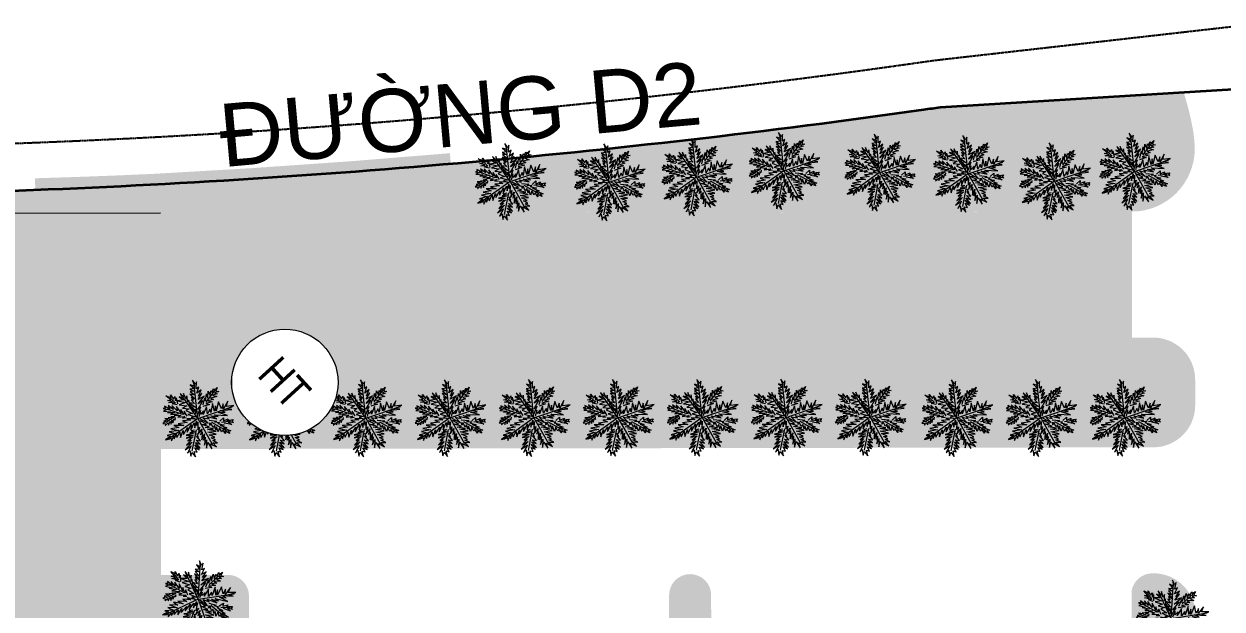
# Model space of a CAD drawing. Header units: millimetres. Extents: x -1030105 to 906887, y -616134 to 1220667.
# Drawn here: x 765008 to 822030, y -286216 to -258352 of the extents above; entities that cross this region are included whole.
import ezdxf
from ezdxf.enums import TextEntityAlignment as Align

# ---------------------------------------------------------------- set-up
doc = ezdxf.new("R2010")
doc.units = ezdxf.units.MM
doc.header["$MEASUREMENT"] = 0
for name, pattern in [('ACAD_ISO10W100', [18.5, 12, -3, 0.5, -3]), ('ACAD_ISO12W100', [21, 12, -3, 0, -3, 0, -3]), ('CENTER', [2, 1.25, -0.25, 0.25, -0.25]), ('DASHED', [0.75, 0.5, -0.25])]:
    doc.linetypes.add(name, pattern=pattern)
for name, color, linetype in [('A-DG-Giao thong', 1, 'Continuous'), ('DA-LANS-TREE', 7, 'Continuous'), ('T-timduong', 1, 'DASHED'), ('TEN DUONG', 7, 'CENTER')]:
    doc.layers.add(name, color=color, linetype=linetype)
for name, color, linetype, lineweight in [('HATCH', 8, 'Continuous', 5), ('QH_CT_RanhCTngam', 251, 'ACAD_ISO12W100', 15), ('QH_HTKT_GT_Longduong', 7, 'Continuous', 35), ('QH_Ki hieu', 6, 'Continuous', 15), ('QH_KTCQ_Caycanhquan', 97, 'Continuous', 18)]:
    doc.layers.add(name, color=color, linetype=linetype, lineweight=lineweight)
doc.layers.add('TMB-KHU B-XREF$0$GRASS', color=95, linetype='Continuous', lineweight=0, transparency=0.6)
doc.styles.add('arial', font='arial.ttf', dxfattribs={"height": 1.25})
doc.styles.add('ATT', font='romans.shx')
doc.styles.add('VHEL-B', font='VHELVEB.TTF', dxfattribs={"height": 4.5})
pattern_1 = [(0.09853093, (-1184316855.14, -434748462.97), (287.005164496, 287.99398527), [143.75, -431.25]), (90.09853093, (-1184316783.14, -434748534.72), (-287.99398527, 287.005164496), [143.75, -431.25])]

# ---------------------------------------------------------------- blocks, each defined once
blk = doc.blocks.new('12PPLT15')
at = {"color": 72, "linetype": 'ByBlock', "true_color": 0x59b300}
for p, q in [((0.013, -0.001), (-0.088, 0.491)), ((0.105, 0.233), (0.218, 0.416)), ((-0.311, 0.181), (-0.394, 0.245)), ((0.013, -0.001), (-0.211, 0.261)), ((0.013, -0.001), (0.471, 0.206)), ((-0.197, 0.032), (-0.424, 0.087)), ((0.344, -0.02), (0.467, 0.009)), ((-0.304, -0.006), (-0.415, -0.1)), ((0.013, -0.001), (-0.373, -0.336)), ((0.006, -0.159), (-0.023, -0.458)), ((0.013, -0.001), (0.245, -0.333)), ((0.205, -0.033), (0.429, -0.132))]:
    blk.add_line(p, q, dxfattribs=at)
for points in [[(0.008, 0.049), (0.041, 0.162), (0.002, 0.122), (0.057, 0.248), (-0.001, 0.2), (0.073, 0.313), (-0.007, 0.258), (0.035, 0.352), (-0.007, 0.306), (0.021, 0.394), (-0.034, 0.342), (-0.015, 0.43), (-0.046, 0.403), (-0.053, 0.497), (-0.063, 0.461), (-0.111, 0.516), (-0.076, 0.436), (-0.134, 0.449), (-0.072, 0.403), (-0.134, 0.388), (-0.069, 0.367), (-0.126, 0.359), (-0.053, 0.313), (-0.126, 0.323), (-0.042, 0.261), (-0.105, 0.281), (-0.072, 0.245), (-0.101, 0.245), (-0.053, 0.2), (-0.12, 0.204), (-0.034, 0.149), (-0.092, 0.151), (-0.04, 0.113)], [(0.069, 0.191), (0.083, 0.29), (0.096, 0.252), (0.099, 0.348), (0.125, 0.29), (0.121, 0.388), (0.154, 0.332), (0.157, 0.397), (0.176, 0.374), (0.19, 0.43), (0.199, 0.407), (0.238, 0.449), (0.224, 0.397), (0.266, 0.394), (0.209, 0.374), (0.247, 0.361), (0.182, 0.338), (0.245, 0.323), (0.161, 0.296), (0.203, 0.281), (0.134, 0.252), (0.193, 0.245), (0.102, 0.212), (0.154, 0.206), (0.067, 0.168)], [(-0.289, 0.158), (-0.356, 0.164), (-0.323, 0.177), (-0.411, 0.177), (-0.356, 0.197), (-0.427, 0.206), (-0.382, 0.219), (-0.453, 0.268), (-0.379, 0.252), (-0.394, 0.284), (-0.346, 0.233), (-0.331, 0.271), (-0.317, 0.212), (-0.311, 0.252), (-0.285, 0.17)], [(-0.023, 0.057), (-0.023, 0.126), (-0.05, 0.087), (-0.065, 0.126), (-0.076, 0.103), (-0.098, 0.174), (-0.107, 0.155), (-0.136, 0.239), (-0.143, 0.21), (-0.166, 0.294), (-0.17, 0.248), (-0.214, 0.323), (-0.201, 0.271), (-0.262, 0.319), (-0.22, 0.258), (-0.272, 0.268), (-0.208, 0.233), (-0.289, 0.212), (-0.178, 0.2), (-0.26, 0.162), (-0.153, 0.158), (-0.208, 0.12), (-0.117, 0.12), (-0.159, 0.09), (-0.065, 0.061), (-0.126, 0.038), (-0.021, 0.019), (-0.078, 0.003), (-0.021, -0.012), (-0.136, -0.02), (-0.082, -0.035), (-0.191, -0.054), (-0.126, -0.071), (-0.247, -0.1), (-0.17, -0.117), (-0.304, -0.132), (-0.233, -0.152), (-0.344, -0.181), (-0.233, -0.19), (-0.359, -0.223), (-0.279, -0.236), (-0.385, -0.278), (-0.331, -0.278), (-0.401, -0.339), (-0.321, -0.31), (-0.317, -0.345), (-0.291, -0.278), (-0.281, -0.314), (-0.262, -0.249), (-0.247, -0.291), (-0.214, -0.213), (-0.197, -0.284), (-0.17, -0.184), (-0.162, -0.239), (-0.114, -0.139), (-0.114, -0.203), (-0.069, -0.094), (-0.065, -0.171), (-0.03, -0.068), (-0.015, -0.132), (-0.001, -0.035), (0.006, -0.098), (0.021, -0.052), (0.027, -0.159), (0.05, -0.119), (0.038, -0.217), (0.083, -0.142), (0.073, -0.223), (0.092, -0.181), (0.099, -0.291), (0.125, -0.203), (0.119, -0.294), (0.14, -0.249), (0.14, -0.358), (0.163, -0.281), (0.17, -0.397), (0.182, -0.32), (0.245, -0.4), (0.215, -0.333), (0.306, -0.368), (0.251, -0.314), (0.318, -0.31), (0.247, -0.284), (0.283, -0.272), (0.224, -0.249), (0.274, -0.236), (0.193, -0.209), (0.287, -0.194), (0.17, -0.178), (0.28, -0.152), (0.161, -0.142), (0.241, -0.123), (0.125, -0.117), (0.182, -0.1), (0.079, -0.081), (0.138, -0.068), (0.05, -0.033), (0.09, -0.029)], [(0.038, 0), (0.163, -0.052), (0.083, 0.015), (0.17, 0.007), (0.134, 0.036), (0.276, 0.019), (0.19, 0.051), (0.289, 0.051), (0.238, 0.071), (0.415, 0.08), (0.289, 0.107), (0.379, 0.12), (0.309, 0.135), (0.467, 0.168), (0.396, 0.17), (0.49, 0.226), (0.389, 0.2), (0.4, 0.275), (0.354, 0.164), (0.341, 0.233), (0.325, 0.162), (0.276, 0.252), (0.257, 0.126), (0.238, 0.197), (0.234, 0.12), (0.193, 0.223), (0.186, 0.099), (0.167, 0.141), (0.14, 0.074), (0.115, 0.17), (0.083, 0.061), (0.083, 0.113), (0.05, 0.061), (0.041, 0.11), (0.027, 0.022)], [(-0.136, 0.015), (-0.185, 0.078), (-0.185, 0.032), (-0.233, 0.099), (-0.22, 0.055), (-0.295, 0.132), (-0.279, 0.074), (-0.359, 0.141), (-0.337, 0.087), (-0.408, 0.135), (-0.382, 0.09), (-0.457, 0.122), (-0.446, 0.097), (-0.476, 0.087), (-0.424, 0.078), (-0.466, 0.055), (-0.369, 0.055), (-0.411, 0.038), (-0.314, 0.049), (-0.366, 0.015), (-0.26, 0.036), (-0.314, 0.013), (-0.224, 0.015), (-0.26, -0.012), (-0.166, 0.009), (-0.197, -0.016), (-0.149, -0.004)], [(0.318, -0.01), (0.364, 0.042), (0.367, 0), (0.431, 0.036), (0.415, 0.009), (0.499, 0.029), (0.483, 0.003), (0.506, -0.01), (0.435, -0.01), (0.486, -0.039), (0.383, -0.029)], [(-0.311, -0.004), (-0.356, -0.016), (-0.34, -0.023), (-0.394, -0.033), (-0.373, -0.042), (-0.44, -0.048), (-0.394, -0.062), (-0.45, -0.084), (-0.421, -0.087), (-0.457, -0.117), (-0.415, -0.117), (-0.424, -0.142), (-0.385, -0.1), (-0.379, -0.132), (-0.363, -0.075), (-0.344, -0.117), (-0.34, -0.054), (-0.321, -0.094), (-0.308, -0.035), (-0.295, -0.054), (-0.295, -0.02)], [(-0.017, -0.165), (-0.063, -0.181), (-0.011, -0.188), (-0.078, -0.209), (-0.015, -0.207), (-0.124, -0.245), (-0.03, -0.236), (-0.12, -0.287), (-0.027, -0.261), (-0.092, -0.322), (-0.05, -0.303), (-0.107, -0.385), (-0.034, -0.333), (-0.12, -0.448), (-0.04, -0.385), (-0.084, -0.49), (-0.053, -0.452), (-0.034, -0.53), (-0.021, -0.477), (0.031, -0.533), (0.006, -0.458), (0.048, -0.465), (0.012, -0.41), (0.073, -0.429), (0.008, -0.368), (0.086, -0.404), (0.012, -0.333), (0.079, -0.349), (0.019, -0.303), (0.079, -0.307), (0.019, -0.245), (0.048, -0.259), (0.019, -0.213)], [(0.17, -0.012), (0.274, -0.012), (0.245, -0.026), (0.318, -0.026), (0.295, -0.042), (0.383, -0.058), (0.328, -0.062), (0.425, -0.09), (0.377, -0.094), (0.483, -0.126), (0.442, -0.132), (0.471, -0.165), (0.4, -0.142), (0.412, -0.171), (0.37, -0.123), (0.36, -0.152), (0.325, -0.1), (0.312, -0.159), (0.28, -0.09), (0.274, -0.132), (0.251, -0.075), (0.234, -0.106), (0.199, -0.048), (0.186, -0.081), (0.182, -0.045)]]:
    blk.add_lwpolyline(points, dxfattribs=at)
at = {"color": 0, "linetype": 'ByBlock', "style": 'ATT'}
for tag, p, flags in [('ITEM', (-1, -3.75), 3), ('ROOM_NUMBER', (-1, -5.083), 1)]:
    blk.add_attdef(tag, p, '', height=1, dxfattribs=dict(at, flags=flags))
blk = doc.blocks.new('B')
at = {"color": 0, "linetype": 'Continuous', "ltscale": 0.3}
blk.add_wipeout([(476954.489, 1165461.111), (476954.303, 1165461.099), (476954.118, 1165461.076), (476953.935, 1165461.041), (476953.755, 1165460.995), (476953.578, 1165460.937), (476953.405, 1165460.869), (476953.237, 1165460.79), (476953.073, 1165460.7), (476952.916, 1165460.6), (476952.766, 1165460.491), (476952.622, 1165460.372), (476952.487, 1165460.245), (476952.359, 1165460.109), (476952.241, 1165459.966), (476952.131, 1165459.815), (476952.031, 1165459.658), (476951.942, 1165459.495), (476951.863, 1165459.326), (476951.794, 1165459.153), (476951.736, 1165458.976), (476951.69, 1165458.796), (476951.655, 1165458.613), (476951.632, 1165458.429), (476951.62, 1165458.243), (476951.62, 1165458.057), (476951.632, 1165457.871), (476951.655, 1165457.686), (476951.69, 1165457.503), (476951.736, 1165457.323), (476951.794, 1165457.146), (476951.863, 1165456.973), (476951.942, 1165456.805), (476952.031, 1165456.642), (476952.131, 1165456.484), (476952.241, 1165456.334), (476952.359, 1165456.19), (476952.487, 1165456.055), (476952.622, 1165455.927), (476952.766, 1165455.809), (476952.916, 1165455.699), (476953.073, 1165455.6), (476953.237, 1165455.51), (476953.405, 1165455.431), (476953.578, 1165455.362), (476953.755, 1165455.305), (476953.935, 1165455.258), (476954.118, 1165455.223), (476954.303, 1165455.2), (476954.489, 1165455.188), (476954.675, 1165455.188), (476954.86, 1165455.2), (476955.045, 1165455.223), (476955.228, 1165455.258), (476955.408, 1165455.305), (476955.585, 1165455.362), (476955.758, 1165455.431), (476955.927, 1165455.51), (476956.09, 1165455.6), (476956.247, 1165455.699), (476956.397, 1165455.809), (476956.541, 1165455.927), (476956.677, 1165456.055), (476956.804, 1165456.19), (476956.923, 1165456.334), (476957.032, 1165456.484), (476957.132, 1165456.642), (476957.221, 1165456.805), (476957.301, 1165456.973), (476957.369, 1165457.146), (476957.427, 1165457.323), (476957.473, 1165457.503), (476957.508, 1165457.686), (476957.531, 1165457.871), (476957.543, 1165458.057), (476957.543, 1165458.243), (476957.531, 1165458.429), (476957.508, 1165458.613), (476957.473, 1165458.796), (476957.427, 1165458.976), (476957.369, 1165459.153), (476957.301, 1165459.326), (476957.221, 1165459.495), (476957.132, 1165459.658), (476957.032, 1165459.815), (476956.923, 1165459.966), (476956.804, 1165460.109), (476956.677, 1165460.245), (476956.541, 1165460.372), (476956.397, 1165460.491), (476956.247, 1165460.6), (476956.09, 1165460.7), (476955.927, 1165460.79), (476955.758, 1165460.869), (476955.585, 1165460.937), (476955.408, 1165460.995), (476955.228, 1165461.041), (476955.045, 1165461.076), (476954.86, 1165461.099), (476954.675, 1165461.111)], dxfattribs=at).dxf.layer = 'QH_Ki hieu'
at = {"layer": 'QH_Ki hieu', "color": 0, "linetype": 'Continuous'}
blk.add_circle((476954.587, 1165458.134), 2.963, dxfattribs=at)
at = {"layer": 'QH_Ki hieu', "color": 0, "linetype": 'Continuous', "ltscale": 0.3, "style": 'VHEL-B', "width": 0.8}
blk.add_attdef('TL', text='', height=1.808, dxfattribs=at).set_placement((476954.588, 1165457.204), align=Align.CENTER)

msp = doc.modelspace()

# ---------------------------------------------------------------- hatches: boundary and pattern name
at = {"layer": 'DA-LANS-TREE', "true_color": 0xe8d896}
h = msp.add_hatch(dxfattribs=at)
h.set_pattern_fill('AR-B88', color=41, scale=60, angle=0.0985309)
h.set_pattern_definition([(0.09853093, (-1184316855.14, -434748462.97), (-0.82545039, 479.99929024), []), (90.09853093, (-1184316855.14, -434748462.97), (-240.825095507, 479.586565047), [480, -480])])
edge = h.paths.add_edge_path()
edge.add_line((736991.834, -289973.689), (736951.253, -266376.105))
edge.add_line((736951.253, -266376.105), (726321.359, -266394.385))
edge.add_line((726321.359, -266394.385), (726346.794, -269516.929))
edge.add_arc((721347.325, -269589.783), 5000, -89.8344425, 0.8348764, ccw=False)
edge.add_line((721361.772, -274589.762), (688771.55, -274683.933))
edge.add_arc((688806.224, -286683.883), 12000, 90.1655575, 146.6075462)
edge.add_line((678787.18, -280079.433), (678869.081, -335251.316))
edge.add_line((678869.081, -335251.316), (679406.891, -335511.73))
edge.add_line((679406.891, -335511.73), (680105.029, -336876.96))
edge.add_line((680105.029, -336876.96), (680542.621, -337784.735))
edge.add_line((680542.621, -337784.735), (680904.876, -338393.357))
edge.add_line((680904.876, -338393.357), (685153.222, -341235.635))
edge.add_line((685153.222, -341235.635), (686006.214, -341806.314))
edge.add_line((686006.214, -341806.314), (686586.077, -342579.098))
edge.add_line((686586.077, -342579.098), (687121.148, -343669.273))
edge.add_line((687121.148, -343669.273), (687430.287, -344884.54))
edge.add_line((687430.287, -344884.54), (688072.34, -343812.227))
edge.add_line((688072.34, -343812.227), (690173.155, -342149.804))
edge.add_line((690173.155, -342149.804), (692661.738, -340839.532))
edge.add_line((692661.738, -340839.532), (695243.711, -339827.64))
edge.add_line((695243.711, -339827.64), (698246.965, -339050.438))
edge.add_line((698246.965, -339050.438), (700358.925, -338737.684))
edge.add_line((700358.925, -338737.684), (703334.67, -338609.712))
edge.add_line((703334.67, -338609.712), (705382.528, -338731.573))
edge.add_line((705382.528, -338731.573), (708184.429, -339178.98))
edge.add_line((708184.429, -339178.98), (710796.677, -339909.132))
edge.add_line((710796.677, -339909.132), (712299.351, -340475.462))
edge.add_line((712299.351, -340475.462), (714645.964, -341529.167))
edge.add_line((714645.964, -341529.167), (716440.48, -342633.113))
edge.add_line((716440.48, -342633.113), (718027.915, -343870.744))
edge.add_line((718027.915, -343870.744), (719178.571, -344961.218))
edge.add_line((719178.571, -344961.218), (720432.404, -346395.961))
edge.add_line((720432.404, -346395.961), (721270.898, -347548.933))
edge.add_line((721270.898, -347548.933), (721456.874, -347860.093))
edge.add_line((721456.874, -347860.093), (724425.09, -348168.59))
edge.add_line((724425.09, -348168.59), (726577.324, -348834.343))
edge.add_line((726577.324, -348834.343), (729388.226, -349624.529))
edge.add_line((729388.226, -349624.529), (734655.003, -351710.759))
edge.add_line((734655.003, -351710.759), (741835.263, -354499.545))
edge.add_line((741835.263, -354499.545), (750274.751, -357771.76))
edge.add_line((750274.751, -357771.76), (757907.3, -359424.102))
edge.add_line((757907.3, -359424.102), (762300.184, -359773.13))
edge.add_line((762300.184, -359773.13), (771015.939, -358643.752))
edge.add_line((771015.939, -358643.752), (778218.883, -359042.761))
edge.add_line((778218.883, -359042.761), (778784.174, -359458.815))
edge.add_line((778784.174, -359458.815), (779100.832, -360016.177))
edge.add_line((779100.832, -360016.177), (779183.126, -360764.002))
edge.add_line((779183.126, -360764.002), (780065.374, -360678.358))
edge.add_line((780065.374, -360678.358), (782618.995, -360829.954))
edge.add_line((782618.995, -360829.954), (785291.916, -361438.735))
edge.add_line((785291.916, -361438.735), (786867.857, -362031.683))
edge.add_line((786867.857, -362031.683), (788563.906, -362891.68))
edge.add_line((788563.906, -362891.68), (789409.622, -363432.531))
edge.add_line((789409.622, -363432.531), (789970.739, -363692.349))
edge.add_line((789970.739, -363692.349), (790972.135, -364038.628))
edge.add_line((790972.135, -364038.628), (792584.591, -364342.394))
edge.add_line((792584.591, -364342.394), (793431.265, -364383))
edge.add_line((793431.265, -364383), (794615.656, -364301.84))
edge.add_line((794615.656, -364301.84), (795649.602, -364101.524))
edge.add_line((795649.602, -364101.524), (796437.589, -363865.311))
edge.add_line((796437.589, -363865.311), (797880.737, -363407.754))
edge.add_line((797880.737, -363407.754), (799064.27, -363185.393))
edge.add_line((799064.27, -363185.393), (799978.106, -363094.189))
edge.add_line((799978.106, -363094.189), (800958.977, -363072.759))
edge.add_line((800958.977, -363072.759), (801898.889, -363132.588))
edge.add_line((801898.889, -363132.588), (803328.52, -363349.858))
edge.add_line((803328.52, -363349.858), (805271.21, -363949.703))
edge.add_line((805271.21, -363949.703), (806993.574, -364818.345))
edge.add_line((806993.574, -364818.345), (807595.088, -365236.049))
edge.add_line((807595.088, -365236.049), (807685.041, -365258.614))
edge.add_line((807685.041, -365258.614), (807843.24, -365278.886))
edge.add_line((807843.24, -365278.886), (808612.631, -365258.311))
edge.add_line((808612.631, -365258.311), (808688.019, -365244.318))
edge.add_line((808688.019, -365244.318), (809626.765, -364875.492))
edge.add_line((809626.765, -364875.492), (809929.113, -364669.27))
edge.add_line((809929.113, -364669.27), (810415.261, -364179.677))
edge.add_line((810415.261, -364179.677), (813822.669, -360247.549))
edge.add_line((813822.669, -360247.549), (814282.5, -359532.207))
edge.add_line((814282.5, -359532.207), (815057.289, -358766.932))
edge.add_line((815057.289, -358766.932), (815853.697, -358134.425))
edge.add_line((815853.697, -358134.425), (817190.496, -357431.465))
edge.add_line((817190.496, -357431.465), (817724.968, -357258.559))
edge.add_line((817724.968, -357258.559), (817725.607, -356118.728))
edge.add_line((817725.607, -356118.728), (788406.293, -356169.161))
edge.add_line((788406.293, -356169.161), (788371.568, -336295.078))
edge.add_line((788371.568, -336295.078), (771062.986, -336324.844))
edge.add_line((771062.986, -336324.844), (771073.838, -342634.246))
edge.add_line((771073.838, -342634.246), (772141.243, -344335.577))
edge.add_line((772141.243, -344335.577), (772350.627, -344804.997))
edge.add_line((772350.627, -344804.997), (772332.36, -345241.24))
edge.add_line((772332.36, -345241.24), (772167.5, -345580.913))
edge.add_line((772167.5, -345580.913), (771221.449, -346841.168))
edge.add_line((771221.449, -346841.168), (770853.306, -347103.234))
edge.add_line((770853.306, -347103.234), (762156.098, -350685.607))
edge.add_line((762156.098, -350685.607), (761579.037, -350546.45))
edge.add_line((761579.037, -350546.45), (759967.615, -349547.109))
edge.add_line((759967.615, -349547.109), (759622.347, -349184.473))
edge.add_line((759622.347, -349184.473), (759496.158, -348701.006))
edge.add_line((759496.158, -348701.006), (759490.906, -345647.967))
edge.add_line((759490.906, -345647.967), (758487.622, -345655.898))
edge.add_line((758487.622, -345655.898), (758495.39, -348255.889))
edge.add_line((758495.39, -348255.889), (752495.399, -348266.208))
edge.add_line((752495.399, -348266.208), (752491.272, -345866.212))
edge.add_line((752491.272, -345866.212), (751487.977, -345867.937))
edge.add_line((751487.977, -345867.937), (751484.122, -348870.153))
edge.add_line((751484.122, -348870.153), (751332.504, -349312.977))
edge.add_line((751332.504, -349312.977), (751027.626, -349562.485))
edge.add_line((751027.626, -349562.485), (749238.569, -350684.93))
edge.add_line((749238.569, -350684.93), (748659.345, -350633.603))
edge.add_line((748659.345, -350633.603), (739953.778, -347088.955))
edge.add_line((739953.778, -347088.955), (739688.496, -346831.548))
edge.add_line((739688.496, -346831.548), (738608.143, -345396.227))
edge.add_line((738608.143, -345396.227), (738614.183, -344815.394))
edge.add_line((738614.183, -344815.394), (738740.423, -344508.405))
edge.add_line((738740.423, -344508.405), (739873.884, -342687.908))
edge.add_line((739873.884, -342687.908), (739863.032, -336378.497))
edge.add_line((739863.032, -336378.497), (688859.32, -336467.369))
edge.add_line((688859.32, -336467.369), (687779.081, -336298.478))
edge.add_line((687779.081, -336298.478), (687012.572, -335944.297))
edge.add_line((687012.572, -335944.297), (686500.849, -335558.979))
edge.add_line((686500.849, -335558.979), (686050.538, -335063.812))
edge.add_line((686050.538, -335063.812), (685644.767, -334365.916))
edge.add_line((685644.767, -334365.916), (685488.654, -333810.516))
edge.add_line((685488.654, -333810.516), (685353.211, -332973.488))
edge.add_line((685353.211, -332973.488), (685306.464, -305790.103))
edge.add_line((685306.464, -305790.103), (685305.698, -305790.105))
edge.add_line((685305.698, -305790.105), (685288.242, -295639.514))
edge.add_line((685288.242, -295639.514), (685288.464, -295323.21))
edge.add_arc((689288.458, -295316.331), 4000, 90.0985309, 180.0985309, ccw=False)
edge.add_line((689281.58, -291316.337), (715841.54, -291270.662))
edge.add_arc((715848.419, -295270.656), 4000, 17.4472278, 90.0985309, ccw=False)
edge.add_line((719664.393, -294071.347), (736998.829, -294041.961))
edge.add_line((736998.829, -294041.961), (736991.834, -289973.689))
edge = h.paths.add_edge_path(flags=16)
edge.add_line((726545.888, -284241.362), (691479.909, -284301.665))
edge.add_arc((691478.189, -283301.666), 1000, 159.3264908, 270.0985309, ccw=False)
edge.add_arc((692413.797, -283654.708), 2000, 96.9187279, 159.3264908, ccw=False)
edge.add_line((692172.874, -281669.272), (725588.384, -281558.68))
edge.add_arc((725595.844, -283558.666), 2000, 18.4998679, 90.2136953, ccw=False)
edge.add_arc((726544.168, -283241.363), 1000, -89.9014691, 18.4998679, ccw=False)
at = {"layer": 'HATCH'}
h = msp.add_hatch(color=253, dxfattribs=at)
h.dxf.hatch_style = 1
h.paths.add_polyline_path([(771523.4, -276366.462), (771507.897, -267366.47), (764322.431, -267378.801, -0.043146484), (762777.578, -267247.913, 0.09625634), (746620.159, -267589.832, 0.353577322), (739523.413, -276401.737), (739553.705, -294050.497), (771553.658, -293995.573)])
h.paths.add_polyline_path([(761529.75, -280117.326, -1), (749529.768, -280137.919, -1)], flags=16)
h = msp.add_hatch(color=253, dxfattribs=at)
h.dxf.hatch_style = 1
h.paths.add_polyline_path([(817737.808, -267287.133), (771507.949, -267366.47), (771523.43, -276383.846, -0.415936246), (774518.195, -273361.068), (817748.104, -273286.88)])
at = {"layer": 'TMB-KHU B-XREF$0$GRASS', "true_color": 0x3d6827}
h = msp.add_hatch(dxfattribs=at)
h.set_pattern_fill('CROSS', color=79, scale=1150, angle=0.0985309)
h.set_pattern_definition(pattern_1)
h.paths.add_polyline_path([(817737.823, -267286.889, 0.414212014), (820732.654, -264281.745, 0.014511208), (820727.304, -264107.729, 0.017121264), (820659.777, -263468.883, 0.035207882), (820200.43, -261607.215), (808625.014, -262314.328, -0.022687501), (771127.747, -265995.659, -0.009463717), (757960.635, -266340.088), (736951.253, -266376.143), (736991.834, -289973.689), (736998.829, -294041.961), (739553.682, -294037.088), (739523.413, -276401.737, -0.353577322), (746620.159, -267589.832, -0.09625634), (762777.578, -267247.913, 0.043146484), (764322.431, -267378.801), (771507.897, -267366.47)])
h = msp.add_hatch(dxfattribs=at)
h.set_pattern_fill('CROSS', color=79, scale=1150, angle=0.0985309)
h.set_pattern_definition(pattern_1)
h.paths.add_polyline_path([(818757.076, -278514.412, 0.414213558), (820753.641, -276510.983), (820751.532, -275281.728, 0.414213567), (818748.102, -273285.164), (817748.156, -273286.88), (774518.195, -273361.068, 0.415936246), (771523.43, -276383.846), (771527.23, -278595.465)])
h = msp.add_hatch(dxfattribs=at)
h.set_pattern_fill('CROSS', color=79, scale=1150, angle=0.0985309)
h.set_pattern_definition(pattern_1)
h.paths.add_polyline_path([(820785.284, -294949.505), (820770.802, -286510.968, 0.418939998), (818735.155, -284514.718, 0.362083225), (817734.476, -285313.604), (817726.104, -292516.202), (797726.133, -292550.525), (797714.12, -285550.535, 1), (795714.123, -285553.967), (795716.697, -287053.965), (795726.136, -292553.957), (775726.165, -292588.28), (775714.153, -285588.374, 0.414213949), (774712.437, -284590.091), (771537.524, -284595.544), (771553.668, -293981.979), (797040.156, -293938.144), (797041.966, -294990.342)])

# ---------------------------------------------------------------- linework, layer by layer
at = {"layer": 'A-DG-Giao thong'}
msp.add_arc((749331.627, 148825.342), 415393.228, 273.00584729, 278.09674102, dxfattribs=at)
at = {"layer": 'QH_CT_RanhCTngam', "ltscale": 0.15, "const_width": 1000, "flags": 128}
msp.add_lwpolyline([(786189.937, -274968.078), (785323.484, -265005.686, -0.008564931), (771127.747, -265995.659, -0.004012303), (765546.842, -266202.552), (765780.342, -276249.755, 0.01201991)], format="xyb", close=True, dxfattribs=at)
at = {"layer": 'QH_HTKT_GT_Longduong', "flags": 128}
msp.add_lwpolyline([(807837.652, -262427.109, 0.000478702), (808625.014, -262314.328), (823597.105, -261399.721)], format="xyb", dxfattribs=at)
at = {"layer": 'QH_HTKT_GT_Longduong'}
msp.add_arc((749331.627, 148825.342), 415393.228, 271.93583097, 278.09674102, dxfattribs=at)
at = {"layer": 'TMB-KHU B-XREF$0$GRASS', "color": 79, "true_color": 0x3d6827}
msp.add_lwpolyline([(771507.897, -267366.47), (764322.431, -267378.801, -0.043146484), (762777.578, -267247.913, 0.09625634), (746620.159, -267589.832, 0.353577322), (739523.413, -276401.737), (739553.682, -294037.088)], format="xyb", dxfattribs=at)

# ---------------------------------------------------------------- block references
at = {"layer": 'QH_KTCQ_Caycanhquan', "color": 72}
for p, xscale, yscale, zscale, rotation in [((801130.792, -265339.377), 3455.999999961285, 3455.999999961285, 3455.999999961285, 354.4694862545669), ((817815.188, -265372.652), 3455.999999961285, 3455.999999961285, 3455.999999961285, 354.4694862545669), ((805687.228, -265419.89), 3455.999999961285, 3455.999999961285, 3455.999999961285, 354.4694862545669), ((809902.767, -265479.134), 3455.999999961285, 3455.999999961285, 3455.999999961285, 354.4694862545669), ((814007.037, -265829.837), 3455.999999961285, 3455.999999961285, 3455.999999961285, 354.4694862545669), ((773235.71, -277130.217), 3455.999999961285, 3455.999999961285, 3455.999999961285, 354.4694862545669), ((777235.704, -277123.338), 3455.999999961285, 3455.999999961285, 3455.999999961285, 354.4694862545669), ((781235.698, -277116.46), 3455.999999961285, 3455.999999961285, 3455.999999961285, 354.4694862545669), ((785235.692, -277109.581), 3455.999999961285, 3455.999999961285, 3455.999999961285, 354.4694862545669), ((789235.686, -277102.702), 3455.999999961285, 3455.999999961285, 3455.999999961285, 354.4694862545669), ((793235.68, -277095.823), 3455.999999961285, 3455.999999961285, 3455.999999961285, 354.4694862545669), ((797235.675, -277088.945), 3455.999999961285, 3455.999999961285, 3455.999999961285, 354.4694862545669), ((801235.669, -277082.066), 3455.999999961285, 3455.999999961285, 3455.999999961285, 354.4694862545669), ((805235.663, -277075.187), 3455.999999961285, 3455.999999961285, 3455.999999961285, 354.4694862545669), ((809359.609, -277108.698), 3455.999999961285, 3455.999999961285, 3455.999999961285, 354.4694862545669), ((813359.603, -277101.82), 3455.999999961285, 3455.999999961285, 3455.999999961285, 354.4694862545669), ((817359.597, -277094.941), 3455.999999961285, 3455.999999961285, 3455.999999961285, 354.4694862545669), ((773251.586, -285735.076), 3455.999999961284, 3455.999999961284, 3455.999999961284, 344.4837494334799), ((819565.976, -286654.238), 3455.999999961284, 3455.999999961284, 3455.999999961284, 344.4837494334799)]:
    msp.add_blockref('12PPLT15', p, dxfattribs=dict(at, xscale=xscale, yscale=yscale, zscale=zscale, rotation=rotation))

# ---------------------------------------------------------------- next in the draw order: block references
at = {"layer": 'QH_Ki hieu'}
ref = msp.add_blockref('B', (-1009844084.715, -371607855.031), dxfattribs=dict(at, xscale=854.9999999813735, yscale=854.9999999813735, zscale=854.9999999813735, rotation=312.4312813450929))
ref.add_attrib('TL', 'HT', dxfattribs={"color": 0, "linetype": 'Continuous', "ltscale": 0.3, "height": 1546.1091, "rotation": 312.4312813, "style": 'VHEL-B', "width": 0.8}).set_placement((776838.147, -275957.941, -96640.721), align=Align.CENTER)

# ---------------------------------------------------------------- next in the draw order: texts
at = {"layer": 'TEN DUONG', "color": 7, "insert": (785782.373, -262674.037), "char_height": 3000, "width": 22543.02017, "attachment_point": 5, "rotation": 5.1286204, "style": 'arial', "bg_fill": 3, "box_fill_scale": 1.01, "bg_fill_color": 256, "bg_fill_transparency": 0}
msp.add_mtext('ĐƯỜNG D2', dxfattribs=at)

# ---------------------------------------------------------------- next in the draw order: linework, layer by layer
at = {"layer": 'T-timduong', "color": 242, "linetype": 'ACAD_ISO10W100', "ltscale": 0.5, "flags": 128}
msp.add_lwpolyline([(684752.441, -264434.251), (716667.586, -264160.896), (717485.307, -264159.545), (747647.352, -264107.783), (763307.605, -264080.908, 0.008049347), (763339.795, -264080.335, 0.027335999), (808303.848, -260087.367), (823588.645, -258352.137)], format="xyb", dxfattribs=at)

# ---------------------------------------------------------------- next in the draw order: block references
at = {"layer": 'QH_KTCQ_Caycanhquan', "color": 72, "xscale": 3455.999999961285, "yscale": 3455.999999961285, "zscale": 3455.999999961285, "rotation": 354.4694862545669}
for p in [(788100.377, -265852.208), (792818.213, -265880.413), (796973.069, -265642.471)]:
    msp.add_blockref('12PPLT15', p, dxfattribs=at)

doc.saveas('drawing.dxf')
